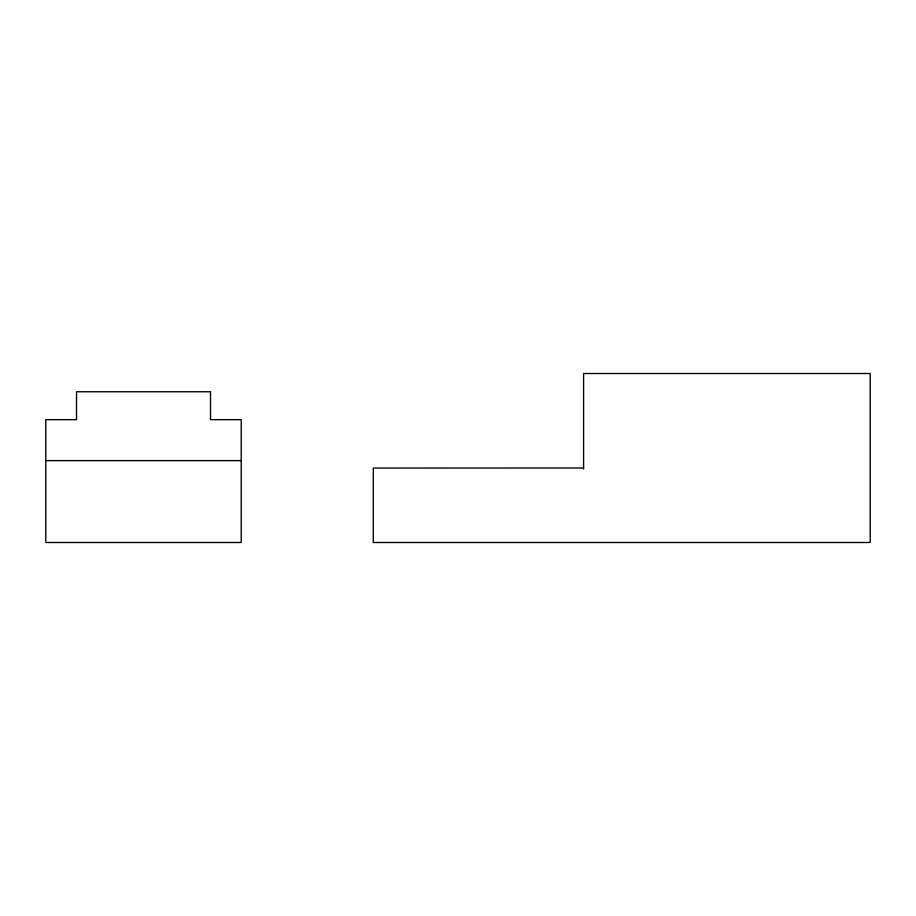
<?xml version="1.0" encoding="UTF-8"?>
<svg xmlns="http://www.w3.org/2000/svg" width="916" height="916" viewBox="0 0 916 916"><rect width="100%" height="100%" fill="white"/><g stroke="black" fill="none" stroke-linecap="round" stroke-linejoin="round"><path stroke-width="1.37" d="M45.8 460.611L241.217 460.611M583.595 467.996L373.293 468.053L373.293 542.49L870.2 542.49L870.2 373.51L583.595 373.51L583.595 468.981M210.508 391.75L76.509 391.75L76.509 419.665L45.8 419.665L45.8 542.49L241.217 542.49L241.217 419.665L210.508 419.665L210.508 391.75"/></g></svg>
